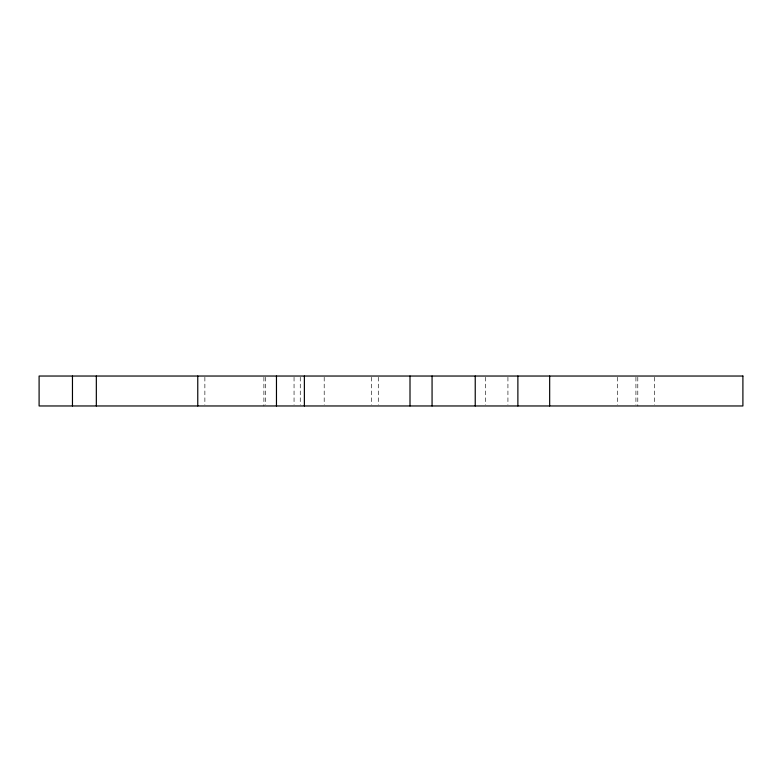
<?xml version="1.0" encoding="UTF-8"?>
<svg xmlns="http://www.w3.org/2000/svg" width="782" height="782" viewBox="0 0 782 782"><rect width="100%" height="100%" fill="white"/><g stroke="black" fill="none" stroke-linecap="round" stroke-linejoin="round"><path stroke-width="0.59" stroke-dasharray="3.91 2.93" d="M654.554 377.237L654.554 404.763M637.789 377.237L637.789 405.966M635.922 377.237L635.922 404.763M617.291 377.237L617.291 404.763M507.929 377.237L507.929 404.763M485.407 377.237L485.407 404.763M378.283 377.237L378.283 404.763M371.626 377.237L371.626 404.763M324.198 377.237L324.198 404.763M300.259 377.237L300.259 404.763M294.052 377.237L294.052 404.763M265.469 377.237L265.469 404.763M263.896 377.237L263.896 405.966M204.874 377.237L204.874 404.763"/><path stroke-width="1.17" d="M549.668 376.034L549.668 405.966M517.88 376.034L517.88 405.966M475.231 376.034L475.231 405.966M432.065 376.034L432.065 405.966M410.003 376.034L410.003 405.966M304.374 376.034L304.374 405.966M276.466 376.034L276.466 405.966M197.768 376.034L197.768 405.966M96.333 376.034L96.333 405.966M72.462 376.034L72.462 405.966M742.9 376.034L39.1 376.034L39.1 405.966L742.9 405.966L742.9 376.034"/></g></svg>
